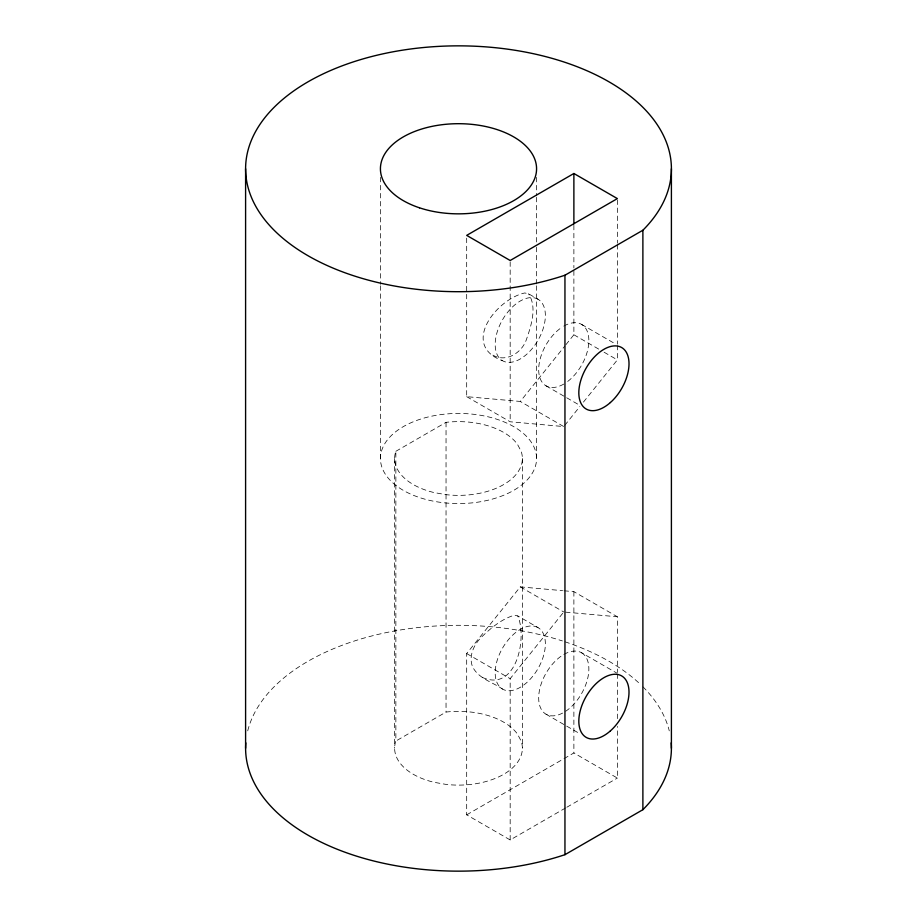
<?xml version="1.0" encoding="UTF-8"?>
<svg xmlns="http://www.w3.org/2000/svg" width="917" height="917" viewBox="0 0 917 917"><rect width="100%" height="100%" fill="white"/><g stroke="black" fill="none" stroke-linecap="round" stroke-linejoin="round"><path stroke-width="0.69" stroke-dasharray="4.58 3.44" d="M466.684 238.156L466.684 396.671L520.283 401.451L564.952 345.892M565.835 344.781L573.882 334.774L573.882 269.357M564.666 425.454L579.853 406.563M583.43 402.116L617.37 359.888L617.37 345.594M565.617 807.946L510.173 839.949L466.684 814.846L466.684 653.557L520.283 586.88L562.591 590.663M510.173 839.949L510.173 678.672L563.772 611.994L617.37 616.774L617.37 672.528M395.857 451.302L446.04 422.336A63.869 36.875 0 0 1 517.509 444.39L521.143 451.302A63.869 36.875 0 0 1 446.04 494.664L434.062 492.567A63.869 36.875 0 0 1 395.857 451.302L395.857 741.039A63.869 36.875 0 0 0 434.062 782.304L446.04 784.402A63.869 36.875 0 0 0 521.143 741.039L517.509 734.116A63.869 36.875 0 0 0 446.04 712.062L395.857 741.039M466.684 814.846L562.786 759.356M564.024 758.646L573.882 752.949L617.37 778.063L617.37 726.402M566.855 807.224L617.37 778.063M538.027 627.618A35.488 20.483 -60 0 0 496.04 664.848A35.488 20.483 -60 0 0 526.771 682.58A35.488 20.483 -60 0 0 538.027 627.618L517.727 615.903L514.208 615.261C501.84 618.998 491.443 627.572 482.239 636.387C474.341 643.872 468.564 655.174 472.278 666.12C477.803 678.42 492.291 681.916 502.539 689.08M466.684 396.671L510.173 421.774L563.772 426.565L520.283 401.451M564.001 590.789L573.882 591.671L617.37 616.774M538.027 299.263A35.488 20.483 -60 0 0 496.04 336.482A35.488 20.483 -60 0 0 526.771 354.226A35.488 20.483 -60 0 0 538.027 299.263L528.387 293.692L524.707 292.97C496.51 299.114 460.082 345.262 502.539 360.713M492.91 355.154C505.783 362.765 521.257 353.194 526.106 340.402C531.046 326.292 537.591 306.977 528.387 293.692M482.239 677.365C516.58 692.793 527.435 637.441 517.727 615.903M581.516 324.366L615.582 344.035M573.882 334.774L599.248 349.423M604.085 352.208L617.37 359.888M546.028 385.828L565.491 397.061M566.706 397.772L580.094 405.497M520.283 586.88L563.772 611.994M581.516 652.732A35.488 20.483 -60 0 1 570.271 707.695A35.488 20.483 -60 0 1 539.54 689.951A35.488 20.483 -60 0 1 581.516 652.732L616.797 673.101M466.684 653.557L510.173 678.672M546.028 714.194L565.491 725.427M566.706 726.126L580.094 733.852M617.37 199.986L617.37 243.188M617.37 244.61L617.37 344.162M617.37 673.949L617.37 719.341M573.882 225.273L573.882 267.936M573.882 591.671L573.882 752.949M536.571 177.336L536.571 195.883M536.571 197.315L536.571 245.836M536.571 247.269L536.571 284.373M536.571 285.806L536.571 458.5A78.071 45.071 0 0 1 419.47 497.53A78.071 45.071 0 0 1 419.47 419.47A78.071 45.071 0 0 1 536.571 458.5M522.369 458.5L522.369 748.226M510.173 261.884L510.173 421.774M446.04 422.336L446.04 712.062M394.631 458.5L394.631 748.226M380.429 177.336L380.429 284.373M380.429 285.806L380.429 458.5M247.728 730.86A212.904 122.924 0 0 1 562.408 640.937M564.952 641.774A212.904 122.924 0 0 1 640.994 684.93M642.886 686.764A212.904 122.924 0 0 1 669.272 730.86M563.772 326.12A35.488 20.483 -60 0 1 588.84 339.37A35.488 20.483 -60 0 1 565.949 382.698M563.772 384.074A35.488 20.483 -60 0 1 538.692 370.204A35.488 20.483 -60 0 1 562.683 326.784"/><path stroke-width="1.38" d="M573.882 173.496L466.684 235.382L510.173 260.497L617.37 198.599L573.882 173.496L573.882 223.851M564.952 275.226L642.886 230.236A212.904 122.924 0 0 0 495.467 47.718A212.904 122.924 0 0 0 248.828 190.117A212.904 122.924 0 0 0 564.952 275.226L564.952 854.678A212.904 122.924 0 0 1 348.047 853.314A212.904 122.924 0 0 1 245.802 742.873M564.952 854.678L642.886 809.688A212.904 122.924 0 0 0 671.198 742.873M671.404 168.774L671.404 748.226M642.886 230.236L642.886 809.688M245.596 168.774L245.596 748.226M419.47 207.804A78.071 45.071 0 0 0 536.571 168.774A78.071 45.071 0 0 0 419.47 129.733A78.071 45.071 0 0 0 419.47 207.804M610.413 402.517A35.488 20.483 -60 0 0 621.657 347.543A35.488 20.483 -60 0 0 579.682 384.773A35.488 20.483 -60 0 0 610.413 402.517M610.413 730.872A35.488 20.483 -60 0 0 621.657 675.909A35.488 20.483 -60 0 0 579.682 713.128A35.488 20.483 -60 0 0 610.413 730.872"/></g></svg>
